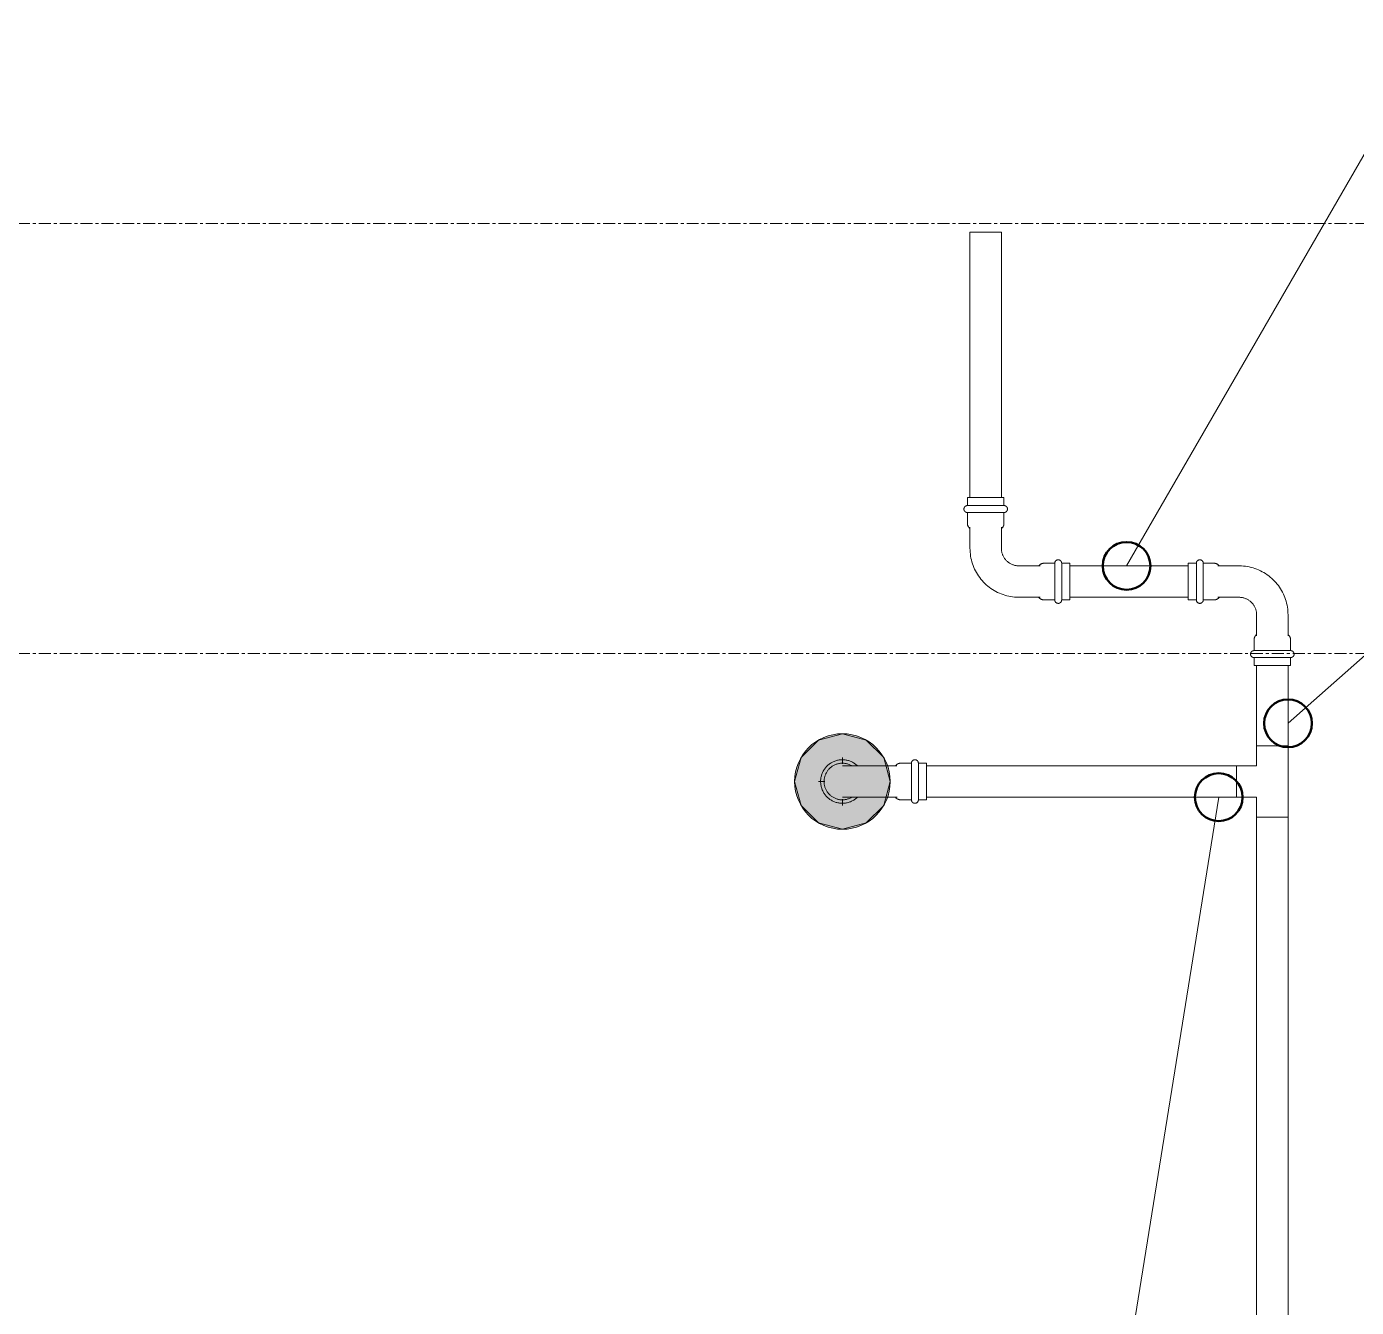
# Model space of a CAD drawing. Header units: inches. Extents: x -3679 to 241, y -496 to 1784.
# Drawn here: x -769.8 to -714.1, y 431.6 to 485.2 of the extents above; entities that cross this region are included whole.
import ezdxf

# ---------------------------------------------------------------- set-up
doc = ezdxf.new("R2010")
doc.units = ezdxf.units.IN
doc.header["$MEASUREMENT"] = 0
doc.linetypes.add('Grid Line', pattern=[0.875, 0.5, -0.125, 0.125, -0.125])
for name, color, linetype, lineweight in [('A-ANNO-NOTE', 250, 'Continuous', 9), ('G-ANNO-DIMS', 251, 'Continuous', 9), ('P-PIPE', 1, 'Continuous', 9), ('P-PIPE-CNTR', 1, 'Continuous', 9), ('S-GRID', 8, 'Continuous', 9)]:
    doc.layers.add(name, color=color, linetype=linetype, lineweight=lineweight)

# ---------------------------------------------------------------- blocks, each defined once
blk = doc.blocks.new('Victaulic-VicPress316-Elbow 90-45deg Style P568_P571 - Standard-V2-SECOND LEVEL')
at = {"layer": 'P-PIPE'}
for p, q in [((-3203.704, 731.097), (-3203.704, 730.203)), ((-3202.389, 730.206), (-3202.389, 731.097)), ((-3203.813, 730.051), (-3203.813, 729.6)), ((-3202.28, 729.6), (-3202.28, 730.051)), ((-3203.046, 729.6), (-3203.813, 729.6)), ((-3202.28, 729.6), (-3203.046, 729.6)), ((-3203.813, 729.309), (-3203.813, 728.97)), ((-3203.046, 729.309), (-3203.813, 729.309)), ((-3203.813, 728.97), (-3203.046, 728.97)), ((-3202.28, 729.309), (-3203.046, 729.309)), ((-3203.046, 728.97), (-3202.28, 728.97)), ((-3202.28, 728.97), (-3202.28, 729.309))]:
    blk.add_line(p, q, dxfattribs=at)
at = {"layer": 'P-PIPE', "flags": 128}
for points in [[(-3203.046, 733.402), (-3203.083, 733.401), (-3203.119, 733.399), (-3203.155, 733.395), (-3203.191, 733.39), (-3203.227, 733.384), (-3203.263, 733.376), (-3203.298, 733.366), (-3203.333, 733.356), (-3203.367, 733.344), (-3203.401, 733.33), (-3203.434, 733.315), (-3203.467, 733.299), (-3203.499, 733.281), (-3203.53, 733.263), (-3203.561, 733.243), (-3203.591, 733.222), (-3203.619, 733.199), (-3203.647, 733.176), (-3203.674, 733.151), (-3203.7, 733.125), (-3203.725, 733.099), (-3203.749, 733.071), (-3203.772, 733.043), (-3203.793, 733.013), (-3203.813, 732.983), (-3203.833, 732.952), (-3203.85, 732.92), (-3203.867, 732.887), (-3203.882, 732.854), (-3203.896, 732.82), (-3203.909, 732.786), (-3203.92, 732.751), (-3203.93, 732.716), (-3203.938, 732.681), (-3203.945, 732.645), (-3203.95, 732.609), (-3203.954, 732.573), (-3203.957, 732.536), (-3203.958, 732.5), (-3203.958, 732.463), (-3203.956, 732.427), (-3203.953, 732.391), (-3203.948, 732.354), (-3203.942, 732.318), (-3203.934, 732.283), (-3203.925, 732.247), (-3203.915, 732.212), (-3203.903, 732.178), (-3203.89, 732.144), (-3203.875, 732.11), (-3203.859, 732.078), (-3203.842, 732.045), (-3203.824, 732.014), (-3203.804, 731.983), (-3203.783, 731.953), (-3203.761, 731.924), (-3203.738, 731.896), (-3203.714, 731.869)], [(-3203.046, 733.257), (-3203.077, 733.256), (-3203.107, 733.254), (-3203.138, 733.251), (-3203.168, 733.247), (-3203.198, 733.241), (-3203.228, 733.235), (-3203.258, 733.227), (-3203.287, 733.218), (-3203.316, 733.207), (-3203.345, 733.196), (-3203.373, 733.183), (-3203.4, 733.17), (-3203.427, 733.155), (-3203.453, 733.139), (-3203.479, 733.123), (-3203.504, 733.105), (-3203.528, 733.086), (-3203.551, 733.066), (-3203.574, 733.046), (-3203.596, 733.024), (-3203.617, 733.002), (-3203.637, 732.978), (-3203.656, 732.954), (-3203.674, 732.93), (-3203.691, 732.904), (-3203.707, 732.878), (-3203.722, 732.851), (-3203.736, 732.824), (-3203.749, 732.796), (-3203.76, 732.768), (-3203.771, 732.739), (-3203.78, 732.71), (-3203.789, 732.68), (-3203.796, 732.65), (-3203.801, 732.62), (-3203.806, 732.59), (-3203.809, 732.559), (-3203.812, 732.529), (-3203.812, 732.498), (-3203.812, 732.468), (-3203.811, 732.437), (-3203.808, 732.406), (-3203.804, 732.376), (-3203.799, 732.346), (-3203.792, 732.316), (-3203.785, 732.286), (-3203.776, 732.257), (-3203.766, 732.228), (-3203.755, 732.199), (-3203.743, 732.171), (-3203.73, 732.143), (-3203.715, 732.116), (-3203.704, 732.096)], [(-3202.389, 731.858), (-3202.367, 731.881), (-3202.343, 731.909), (-3202.32, 731.937), (-3202.299, 731.967), (-3202.279, 731.997), (-3202.26, 732.028), (-3202.242, 732.06), (-3202.225, 732.093), (-3202.21, 732.126), (-3202.196, 732.16), (-3202.183, 732.194), (-3202.172, 732.229), (-3202.163, 732.264), (-3202.154, 732.299), (-3202.147, 732.335), (-3202.142, 732.371), (-3202.138, 732.407), (-3202.135, 732.444), (-3202.134, 732.48), (-3202.134, 732.517), (-3202.136, 732.553), (-3202.139, 732.589), (-3202.144, 732.626), (-3202.15, 732.662), (-3202.158, 732.697), (-3202.167, 732.733), (-3202.177, 732.768), (-3202.189, 732.802), (-3202.202, 732.836), (-3202.217, 732.87), (-3202.233, 732.902), (-3202.25, 732.935), (-3202.268, 732.966), (-3202.288, 732.997), (-3202.309, 733.027), (-3202.331, 733.056), (-3202.354, 733.084), (-3202.378, 733.111), (-3202.404, 733.137), (-3202.43, 733.163), (-3202.457, 733.187), (-3202.486, 733.21), (-3202.515, 733.231), (-3202.545, 733.252), (-3202.576, 733.271), (-3202.608, 733.29), (-3202.64, 733.307), (-3202.673, 733.322), (-3202.706, 733.336), (-3202.741, 733.349), (-3202.775, 733.361), (-3202.81, 733.371), (-3202.846, 733.38), (-3202.881, 733.387), (-3202.917, 733.393), (-3202.954, 733.397), (-3202.99, 733.4), (-3203.026, 733.402), (-3203.046, 733.402)], [(-3202.385, 732.102), (-3202.37, 732.129), (-3202.356, 732.156), (-3202.343, 732.184), (-3202.332, 732.212), (-3202.321, 732.241), (-3202.312, 732.27), (-3202.304, 732.3), (-3202.297, 732.33), (-3202.291, 732.36), (-3202.286, 732.39), (-3202.283, 732.421), (-3202.281, 732.451), (-3202.28, 732.482), (-3202.28, 732.512), (-3202.281, 732.543), (-3202.284, 732.574), (-3202.288, 732.604), (-3202.293, 732.634), (-3202.3, 732.664), (-3202.307, 732.694), (-3202.316, 732.723), (-3202.326, 732.752), (-3202.337, 732.781), (-3202.349, 732.809), (-3202.362, 732.837), (-3202.377, 732.864), (-3202.392, 732.89), (-3202.409, 732.916), (-3202.426, 732.941), (-3202.445, 732.966), (-3202.464, 732.989), (-3202.485, 733.012), (-3202.506, 733.034), (-3202.528, 733.055), (-3202.551, 733.075), (-3202.575, 733.095), (-3202.6, 733.113), (-3202.625, 733.13), (-3202.651, 733.147), (-3202.677, 733.162), (-3202.705, 733.176), (-3202.732, 733.189), (-3202.761, 733.201), (-3202.789, 733.212), (-3202.818, 733.222), (-3202.848, 733.23), (-3202.878, 733.238), (-3202.908, 733.244), (-3202.938, 733.249), (-3202.968, 733.253), (-3202.999, 733.255), (-3203.029, 733.256), (-3203.046, 733.257)], [(-3203.704, 732.49), (-3203.704, 732.489), (-3203.704, 732.486), (-3203.704, 732.48), (-3203.704, 732.472), (-3203.704, 732.462), (-3203.704, 732.45), (-3203.704, 732.436), (-3203.704, 732.419), (-3203.704, 732.401), (-3203.704, 732.38), (-3203.704, 732.357), (-3203.704, 732.333), (-3203.704, 732.306), (-3203.704, 732.277), (-3203.704, 732.247), (-3203.704, 732.214), (-3203.704, 732.18), (-3203.704, 732.144), (-3203.704, 732.107), (-3203.704, 732.068), (-3203.704, 732.027), (-3203.704, 731.985), (-3203.704, 731.941), (-3203.704, 731.896), (-3203.704, 731.85), (-3203.704, 731.802), (-3203.704, 731.754), (-3203.704, 731.704), (-3203.704, 731.653), (-3203.704, 731.602), (-3203.704, 731.549), (-3203.704, 731.496), (-3203.704, 731.443), (-3203.704, 731.388), (-3203.704, 731.334), (-3203.704, 731.279), (-3203.704, 731.223), (-3203.704, 731.168), (-3203.704, 731.112), (-3203.704, 731.097)], [(-3202.389, 731.097), (-3202.389, 731.153), (-3202.389, 731.208), (-3202.389, 731.264), (-3202.389, 731.319), (-3202.389, 731.374), (-3202.389, 731.428), (-3202.389, 731.482), (-3202.389, 731.535), (-3202.389, 731.588), (-3202.389, 731.639), (-3202.389, 731.69), (-3202.389, 731.74), (-3202.389, 731.789), (-3202.389, 731.837), (-3202.389, 731.884), (-3202.389, 731.929), (-3202.389, 731.973), (-3202.389, 732.016), (-3202.389, 732.057), (-3202.389, 732.096), (-3202.389, 732.134), (-3202.389, 732.171), (-3202.389, 732.205), (-3202.389, 732.238), (-3202.389, 732.269), (-3202.389, 732.298), (-3202.389, 732.326), (-3202.389, 732.351), (-3202.389, 732.374), (-3202.389, 732.395), (-3202.389, 732.414), (-3202.389, 732.432), (-3202.389, 732.446), (-3202.389, 732.459), (-3202.389, 732.47), (-3202.389, 732.478), (-3202.389, 732.484), (-3202.389, 732.488), (-3202.389, 732.49), (-3202.389, 732.49)], [(-3203.813, 730.051), (-3203.812, 730.062), (-3203.812, 730.073), (-3203.811, 730.084), (-3203.809, 730.094), (-3203.807, 730.105), (-3203.805, 730.116), (-3203.802, 730.126), (-3203.799, 730.137), (-3203.795, 730.147), (-3203.791, 730.157), (-3203.787, 730.167), (-3203.782, 730.177), (-3203.777, 730.186), (-3203.771, 730.196), (-3203.765, 730.205), (-3203.759, 730.214), (-3203.752, 730.222), (-3203.745, 730.231), (-3203.738, 730.239), (-3203.73, 730.246), (-3203.722, 730.254), (-3203.714, 730.261), (-3203.705, 730.268), (-3203.704, 730.269)], [(-3202.389, 730.269), (-3202.38, 730.262), (-3202.372, 730.255), (-3202.364, 730.248), (-3202.356, 730.24), (-3202.348, 730.232), (-3202.341, 730.224), (-3202.335, 730.215), (-3202.328, 730.207), (-3202.322, 730.197), (-3202.317, 730.188), (-3202.311, 730.179), (-3202.306, 730.169), (-3202.302, 730.159), (-3202.298, 730.149), (-3202.294, 730.139), (-3202.291, 730.128), (-3202.288, 730.118), (-3202.285, 730.107), (-3202.283, 730.096), (-3202.282, 730.086), (-3202.281, 730.075), (-3202.28, 730.064), (-3202.28, 730.053), (-3202.28, 730.051)], [(-3203.813, 729.309), (-3203.818, 729.309), (-3203.824, 729.309), (-3203.83, 729.31), (-3203.836, 729.31), (-3203.841, 729.311), (-3203.847, 729.313), (-3203.853, 729.314), (-3203.858, 729.316), (-3203.864, 729.318), (-3203.869, 729.32), (-3203.875, 729.322), (-3203.88, 729.325), (-3203.885, 729.328), (-3203.89, 729.331), (-3203.895, 729.334), (-3203.899, 729.337), (-3203.904, 729.341), (-3203.908, 729.345), (-3203.913, 729.349), (-3203.917, 729.353), (-3203.921, 729.357), (-3203.925, 729.361), (-3203.928, 729.366), (-3203.932, 729.371), (-3203.935, 729.375), (-3203.938, 729.38), (-3203.941, 729.385), (-3203.944, 729.391), (-3203.946, 729.396), (-3203.948, 729.401), (-3203.95, 729.407), (-3203.952, 729.412), (-3203.953, 729.418), (-3203.955, 729.424), (-3203.956, 729.429), (-3203.957, 729.435), (-3203.957, 729.441), (-3203.958, 729.447), (-3203.958, 729.452), (-3203.958, 729.458), (-3203.958, 729.464), (-3203.957, 729.47), (-3203.956, 729.476), (-3203.955, 729.481), (-3203.954, 729.487), (-3203.953, 729.493), (-3203.951, 729.498), (-3203.949, 729.504), (-3203.947, 729.509), (-3203.945, 729.515), (-3203.942, 729.52), (-3203.94, 729.525), (-3203.937, 729.53), (-3203.934, 729.535), (-3203.93, 729.54), (-3203.927, 729.544), (-3203.923, 729.549), (-3203.919, 729.553), (-3203.915, 729.557), (-3203.911, 729.561), (-3203.906, 729.565), (-3203.902, 729.569), (-3203.897, 729.572), (-3203.892, 729.576), (-3203.888, 729.579), (-3203.882, 729.582), (-3203.877, 729.584), (-3203.872, 729.587), (-3203.867, 729.589), (-3203.861, 729.591), (-3203.856, 729.593), (-3203.85, 729.595), (-3203.845, 729.596), (-3203.839, 729.597), (-3203.833, 729.598), (-3203.827, 729.599), (-3203.821, 729.599), (-3203.816, 729.599), (-3203.813, 729.6)], [(-3203.046, 729.6), (-3203.077, 729.6), (-3203.107, 729.6), (-3203.138, 729.6), (-3203.168, 729.6), (-3203.198, 729.6), (-3203.228, 729.6), (-3203.258, 729.6), (-3203.287, 729.6), (-3203.316, 729.6), (-3203.345, 729.6), (-3203.373, 729.6), (-3203.4, 729.6), (-3203.427, 729.6), (-3203.453, 729.6), (-3203.479, 729.6), (-3203.504, 729.6), (-3203.528, 729.6), (-3203.551, 729.6), (-3203.574, 729.6), (-3203.596, 729.6), (-3203.617, 729.6), (-3203.637, 729.6), (-3203.656, 729.6), (-3203.674, 729.6), (-3203.691, 729.6), (-3203.707, 729.6), (-3203.722, 729.6), (-3203.736, 729.6), (-3203.749, 729.6), (-3203.76, 729.6), (-3203.771, 729.6), (-3203.78, 729.6), (-3203.789, 729.6), (-3203.796, 729.6), (-3203.801, 729.6), (-3203.806, 729.6), (-3203.809, 729.6), (-3203.812, 729.6), (-3203.812, 729.6), (-3203.813, 729.6)], [(-3203.813, 729.6), (-3203.812, 729.6), (-3203.81, 729.6), (-3203.807, 729.6), (-3203.803, 729.6), (-3203.797, 729.6), (-3203.791, 729.6), (-3203.783, 729.6), (-3203.774, 729.6)], [(-3202.28, 729.6), (-3202.28, 729.6), (-3202.282, 729.6), (-3202.285, 729.6), (-3202.289, 729.6), (-3202.295, 729.6), (-3202.302, 729.6), (-3202.309, 729.6), (-3202.318, 729.6), (-3202.329, 729.6), (-3202.34, 729.6), (-3202.353, 729.6), (-3202.366, 729.6), (-3202.381, 729.6), (-3202.397, 729.6), (-3202.413, 729.6), (-3202.431, 729.6), (-3202.45, 729.6), (-3202.47, 729.6), (-3202.49, 729.6), (-3202.512, 729.6), (-3202.534, 729.6), (-3202.558, 729.6), (-3202.582, 729.6), (-3202.606, 729.6), (-3202.632, 729.6), (-3202.658, 729.6), (-3202.685, 729.6), (-3202.712, 729.6), (-3202.74, 729.6), (-3202.768, 729.6), (-3202.797, 729.6), (-3202.826, 729.6), (-3202.856, 729.6), (-3202.886, 729.6), (-3202.916, 729.6), (-3202.946, 729.6), (-3202.977, 729.6), (-3203.007, 729.6), (-3203.038, 729.6), (-3203.046, 729.6)], [(-3202.321, 729.6), (-3202.312, 729.6), (-3202.304, 729.6), (-3202.297, 729.6), (-3202.291, 729.6), (-3202.286, 729.6), (-3202.283, 729.6), (-3202.281, 729.6), (-3202.28, 729.6), (-3202.28, 729.6)], [(-3202.28, 729.6), (-3202.274, 729.599), (-3202.268, 729.599), (-3202.262, 729.598), (-3202.256, 729.598), (-3202.251, 729.597), (-3202.245, 729.595), (-3202.239, 729.594), (-3202.234, 729.592), (-3202.228, 729.59), (-3202.223, 729.588), (-3202.218, 729.586), (-3202.212, 729.583), (-3202.207, 729.58), (-3202.202, 729.577), (-3202.197, 729.574), (-3202.193, 729.571), (-3202.188, 729.567), (-3202.184, 729.563), (-3202.179, 729.559), (-3202.175, 729.555), (-3202.171, 729.551), (-3202.167, 729.547), (-3202.164, 729.542), (-3202.16, 729.537), (-3202.157, 729.533), (-3202.154, 729.528), (-3202.151, 729.523), (-3202.149, 729.517), (-3202.146, 729.512), (-3202.144, 729.507), (-3202.142, 729.501), (-3202.14, 729.496), (-3202.139, 729.49), (-3202.137, 729.484), (-3202.136, 729.479), (-3202.135, 729.473), (-3202.135, 729.467), (-3202.134, 729.461), (-3202.134, 729.456), (-3202.134, 729.45), (-3202.134, 729.444), (-3202.135, 729.438), (-3202.136, 729.432), (-3202.137, 729.427), (-3202.138, 729.421), (-3202.139, 729.415), (-3202.141, 729.41), (-3202.143, 729.404), (-3202.145, 729.399), (-3202.147, 729.393), (-3202.15, 729.388), (-3202.152, 729.383), (-3202.155, 729.378), (-3202.159, 729.373), (-3202.162, 729.368), (-3202.165, 729.364), (-3202.169, 729.359), (-3202.173, 729.355), (-3202.177, 729.351), (-3202.181, 729.347), (-3202.186, 729.343), (-3202.19, 729.339), (-3202.195, 729.336), (-3202.2, 729.332), (-3202.205, 729.329), (-3202.21, 729.326), (-3202.215, 729.324), (-3202.22, 729.321), (-3202.225, 729.319), (-3202.231, 729.317), (-3202.236, 729.315), (-3202.242, 729.313), (-3202.248, 729.312), (-3202.253, 729.311), (-3202.259, 729.31), (-3202.265, 729.309), (-3202.271, 729.309), (-3202.276, 729.309), (-3202.28, 729.309)], [(-3203.771, 729.309), (-3203.78, 729.309), (-3203.789, 729.309), (-3203.796, 729.309), (-3203.801, 729.309), (-3203.806, 729.309), (-3203.809, 729.309), (-3203.812, 729.309), (-3203.812, 729.309), (-3203.813, 729.309)], [(-3203.813, 729.309), (-3203.812, 729.309), (-3203.81, 729.309), (-3203.807, 729.309), (-3203.803, 729.309), (-3203.797, 729.309), (-3203.791, 729.309), (-3203.783, 729.309), (-3203.774, 729.309), (-3203.763, 729.309), (-3203.752, 729.309), (-3203.74, 729.309), (-3203.726, 729.309), (-3203.711, 729.309), (-3203.695, 729.309), (-3203.679, 729.309), (-3203.661, 729.309), (-3203.642, 729.309), (-3203.622, 729.309), (-3203.602, 729.309), (-3203.58, 729.309), (-3203.558, 729.309), (-3203.534, 729.309), (-3203.51, 729.309), (-3203.486, 729.309), (-3203.46, 729.309), (-3203.434, 729.309), (-3203.407, 729.309), (-3203.38, 729.309), (-3203.352, 729.309), (-3203.324, 729.309), (-3203.295, 729.309), (-3203.266, 729.309), (-3203.236, 729.309), (-3203.206, 729.309), (-3203.176, 729.309), (-3203.146, 729.309), (-3203.116, 729.309), (-3203.085, 729.309), (-3203.054, 729.309), (-3203.046, 729.309)], [(-3203.046, 729.309), (-3203.015, 729.309), (-3202.985, 729.309), (-3202.954, 729.309), (-3202.924, 729.309), (-3202.894, 729.309), (-3202.864, 729.309), (-3202.834, 729.309), (-3202.805, 729.309), (-3202.776, 729.309), (-3202.748, 729.309), (-3202.72, 729.309), (-3202.692, 729.309), (-3202.665, 729.309), (-3202.639, 729.309), (-3202.613, 729.309), (-3202.588, 729.309), (-3202.564, 729.309), (-3202.541, 729.309), (-3202.518, 729.309), (-3202.496, 729.309), (-3202.475, 729.309), (-3202.455, 729.309), (-3202.436, 729.309), (-3202.418, 729.309), (-3202.401, 729.309), (-3202.385, 729.309), (-3202.37, 729.309), (-3202.356, 729.309), (-3202.343, 729.309), (-3202.332, 729.309), (-3202.321, 729.309), (-3202.312, 729.309), (-3202.304, 729.309), (-3202.297, 729.309), (-3202.291, 729.309), (-3202.286, 729.309), (-3202.283, 729.309), (-3202.281, 729.309), (-3202.28, 729.309), (-3202.28, 729.309)], [(-3202.28, 729.309), (-3202.28, 729.309), (-3202.282, 729.309), (-3202.285, 729.309), (-3202.289, 729.309), (-3202.295, 729.309), (-3202.302, 729.309), (-3202.309, 729.309), (-3202.318, 729.309)]]:
    blk.add_lwpolyline(points, dxfattribs=at)
blk = doc.blocks.new('Victaulic-VicPress316-Elbow 90-45deg Style P568_P571 - Standard-V1-SECOND LEVEL')
at = {"layer": 'P-PIPE'}
for p, q in [((-0.767, 3.52), (-0.767, 3.181)), ((0.766, 3.52), (-0.767, 3.52)), ((0.766, 3.181), (0.766, 3.52)), ((-0.767, 3.181), (0.766, 3.181)), ((-0.767, 2.89), (-0.767, 2.439)), ((-0.767, 2.89), (0.766, 2.89)), ((0.766, 2.439), (0.766, 2.89)), ((-0.658, 2.278), (-0.658, 1.393)), ((0.657, 1.393), (0.657, 2.278)), ((-3.181, 0.766), (-3.52, 0.766)), ((-3.52, 0.766), (-3.52, -0.767)), ((-3.181, -0.767), (-3.181, 0.766)), ((-2.439, 0.766), (-2.89, 0.766)), ((-2.89, -0.767), (-2.89, 0.766)), ((-1.393, 0.657), (-2.278, 0.657)), ((-3.52, -0.767), (-3.181, -0.767)), ((-2.89, -0.767), (-2.439, -0.767)), ((-2.278, -0.658), (-1.393, -0.658))]:
    blk.add_line(p, q, dxfattribs=at)
at = {"layer": 'P-PIPE', "flags": 128}
for points in [[(-0.767, 2.89), (-0.772, 2.891), (-0.778, 2.891), (-0.784, 2.892), (-0.79, 2.892), (-0.795, 2.893), (-0.801, 2.895), (-0.807, 2.896), (-0.812, 2.898), (-0.818, 2.9), (-0.823, 2.902), (-0.828, 2.904), (-0.834, 2.907), (-0.839, 2.91), (-0.844, 2.913), (-0.849, 2.916), (-0.853, 2.919), (-0.858, 2.923), (-0.862, 2.927), (-0.867, 2.931), (-0.871, 2.935), (-0.875, 2.939), (-0.879, 2.943), (-0.882, 2.948), (-0.886, 2.953), (-0.889, 2.957), (-0.892, 2.962), (-0.895, 2.967), (-0.897, 2.973), (-0.9, 2.978), (-0.902, 2.983), (-0.904, 2.989), (-0.906, 2.994), (-0.907, 3), (-0.909, 3.006), (-0.91, 3.011), (-0.911, 3.017), (-0.911, 3.023), (-0.912, 3.029), (-0.912, 3.034), (-0.912, 3.04), (-0.912, 3.046), (-0.911, 3.052), (-0.91, 3.058), (-0.909, 3.063), (-0.908, 3.069), (-0.907, 3.075), (-0.905, 3.08), (-0.903, 3.086), (-0.901, 3.091), (-0.899, 3.097), (-0.896, 3.102), (-0.894, 3.107), (-0.891, 3.112), (-0.887, 3.117), (-0.884, 3.122), (-0.881, 3.126), (-0.877, 3.131), (-0.873, 3.135), (-0.869, 3.139), (-0.865, 3.143), (-0.86, 3.147), (-0.856, 3.151), (-0.851, 3.154), (-0.846, 3.158), (-0.842, 3.161), (-0.836, 3.164), (-0.831, 3.166), (-0.826, 3.169), (-0.821, 3.171), (-0.815, 3.173), (-0.81, 3.175), (-0.804, 3.177), (-0.798, 3.178), (-0.793, 3.179), (-0.787, 3.18), (-0.781, 3.181), (-0.775, 3.181), (-0.77, 3.181), (-0.767, 3.181)], [(0.766, 3.181), (0.766, 3.181), (0.764, 3.181), (0.761, 3.181), (0.757, 3.181), (0.751, 3.181), (0.745, 3.181), (0.737, 3.181), (0.728, 3.181), (0.717, 3.181), (0.706, 3.181), (0.693, 3.181), (0.68, 3.181), (0.665, 3.181), (0.649, 3.181), (0.633, 3.181), (0.615, 3.181), (0.596, 3.181), (0.576, 3.181), (0.556, 3.181), (0.534, 3.181), (0.512, 3.181), (0.488, 3.181), (0.464, 3.181), (0.44, 3.181), (0.414, 3.181), (0.388, 3.181), (0.361, 3.181), (0.334, 3.181), (0.306, 3.181), (0.278, 3.181), (0.249, 3.181), (0.22, 3.181), (0.19, 3.181), (0.16, 3.181), (0.13, 3.181), (0.1, 3.181), (0.069, 3.181), (0.039, 3.181), (0.008, 3.181), (-0.022, 3.181), (-0.053, 3.181), (-0.084, 3.181), (-0.114, 3.181), (-0.144, 3.181), (-0.174, 3.181), (-0.204, 3.181), (-0.233, 3.181), (-0.262, 3.181), (-0.291, 3.181), (-0.319, 3.181), (-0.347, 3.181), (-0.374, 3.181), (-0.4, 3.181), (-0.426, 3.181), (-0.451, 3.181), (-0.476, 3.181), (-0.499, 3.181), (-0.522, 3.181), (-0.544, 3.181), (-0.565, 3.181), (-0.585, 3.181), (-0.605, 3.181), (-0.623, 3.181), (-0.64, 3.181), (-0.657, 3.181), (-0.672, 3.181), (-0.686, 3.181), (-0.699, 3.181), (-0.711, 3.181), (-0.722, 3.181), (-0.732, 3.181), (-0.74, 3.181), (-0.748, 3.181), (-0.754, 3.181), (-0.759, 3.181), (-0.763, 3.181), (-0.765, 3.181), (-0.766, 3.181), (-0.767, 3.181)], [(-0.767, 3.181), (-0.766, 3.181), (-0.764, 3.181), (-0.761, 3.181), (-0.757, 3.181), (-0.751, 3.181), (-0.745, 3.181), (-0.737, 3.181), (-0.728, 3.181)], [(-0.767, 2.89), (-0.766, 2.89), (-0.764, 2.89), (-0.761, 2.89), (-0.757, 2.89), (-0.751, 2.89), (-0.745, 2.89), (-0.737, 2.89), (-0.728, 2.89), (-0.717, 2.89), (-0.706, 2.89), (-0.693, 2.89), (-0.68, 2.89), (-0.665, 2.89), (-0.649, 2.89), (-0.633, 2.89), (-0.615, 2.89), (-0.596, 2.89), (-0.576, 2.89), (-0.556, 2.89), (-0.534, 2.89), (-0.512, 2.89), (-0.488, 2.89), (-0.464, 2.89), (-0.44, 2.89), (-0.414, 2.89), (-0.388, 2.89), (-0.361, 2.89), (-0.334, 2.89), (-0.306, 2.89), (-0.278, 2.89), (-0.249, 2.89), (-0.22, 2.89), (-0.19, 2.89), (-0.16, 2.89), (-0.13, 2.89), (-0.1, 2.89), (-0.069, 2.89), (-0.039, 2.89), (-0.008, 2.89), (0.022, 2.89), (0.053, 2.89), (0.084, 2.89), (0.114, 2.89), (0.144, 2.89), (0.174, 2.89), (0.204, 2.89), (0.233, 2.89), (0.262, 2.89), (0.291, 2.89), (0.319, 2.89), (0.347, 2.89), (0.374, 2.89), (0.4, 2.89), (0.426, 2.89), (0.451, 2.89), (0.476, 2.89), (0.499, 2.89), (0.522, 2.89), (0.544, 2.89), (0.565, 2.89), (0.585, 2.89), (0.605, 2.89), (0.623, 2.89), (0.64, 2.89), (0.657, 2.89), (0.672, 2.89), (0.686, 2.89), (0.699, 2.89), (0.711, 2.89), (0.722, 2.89), (0.732, 2.89), (0.74, 2.89), (0.748, 2.89), (0.754, 2.89), (0.759, 2.89), (0.763, 2.89), (0.765, 2.89), (0.766, 2.89), (0.766, 2.89)], [(-0.722, 2.89), (-0.732, 2.89), (-0.74, 2.89), (-0.748, 2.89), (-0.754, 2.89), (-0.759, 2.89), (-0.763, 2.89), (-0.765, 2.89), (-0.766, 2.89), (-0.767, 2.89)], [(0.722, 3.181), (0.732, 3.181), (0.74, 3.181), (0.748, 3.181), (0.754, 3.181), (0.759, 3.181), (0.763, 3.181), (0.765, 3.181), (0.766, 3.181), (0.766, 3.181)], [(0.766, 2.89), (0.766, 2.89), (0.764, 2.89), (0.761, 2.89), (0.757, 2.89), (0.751, 2.89), (0.745, 2.89), (0.737, 2.89), (0.728, 2.89)], [(0.766, 3.181), (0.772, 3.181), (0.778, 3.181), (0.784, 3.18), (0.79, 3.18), (0.795, 3.179), (0.801, 3.177), (0.807, 3.176), (0.812, 3.174), (0.818, 3.172), (0.823, 3.17), (0.828, 3.168), (0.834, 3.165), (0.839, 3.162), (0.844, 3.159), (0.849, 3.156), (0.853, 3.153), (0.858, 3.149), (0.862, 3.145), (0.867, 3.141), (0.871, 3.137), (0.875, 3.133), (0.879, 3.129), (0.882, 3.124), (0.886, 3.119), (0.889, 3.115), (0.892, 3.11), (0.895, 3.105), (0.897, 3.099), (0.9, 3.094), (0.902, 3.089), (0.904, 3.083), (0.906, 3.078), (0.907, 3.072), (0.909, 3.066), (0.91, 3.061), (0.911, 3.055), (0.911, 3.049), (0.912, 3.043), (0.912, 3.038), (0.912, 3.032), (0.912, 3.026), (0.911, 3.02), (0.91, 3.014), (0.909, 3.009), (0.908, 3.003), (0.907, 2.997), (0.905, 2.992), (0.903, 2.986), (0.901, 2.981), (0.899, 2.975), (0.896, 2.97), (0.894, 2.965), (0.891, 2.96), (0.887, 2.955), (0.884, 2.95), (0.881, 2.946), (0.877, 2.941), (0.873, 2.937), (0.869, 2.933), (0.865, 2.929), (0.86, 2.925), (0.856, 2.921), (0.851, 2.918), (0.846, 2.914), (0.842, 2.911), (0.836, 2.908), (0.831, 2.906), (0.826, 2.903), (0.821, 2.901), (0.815, 2.899), (0.81, 2.897), (0.804, 2.895), (0.798, 2.894), (0.793, 2.893), (0.787, 2.892), (0.781, 2.891), (0.775, 2.891), (0.77, 2.891), (0.766, 2.89)], [(-0.658, 2.221), (-0.666, 2.228), (-0.674, 2.235), (-0.682, 2.242), (-0.69, 2.25), (-0.698, 2.258), (-0.705, 2.266), (-0.711, 2.275), (-0.718, 2.283), (-0.724, 2.293), (-0.729, 2.302), (-0.735, 2.311), (-0.74, 2.321), (-0.744, 2.331), (-0.748, 2.341), (-0.752, 2.351), (-0.755, 2.362), (-0.758, 2.372), (-0.761, 2.383), (-0.763, 2.394), (-0.764, 2.404), (-0.765, 2.415), (-0.766, 2.426), (-0.767, 2.437), (-0.767, 2.439)], [(0.766, 2.439), (0.766, 2.428), (0.766, 2.417), (0.765, 2.406), (0.763, 2.396), (0.761, 2.385), (0.759, 2.374), (0.756, 2.364), (0.753, 2.353), (0.749, 2.343), (0.745, 2.333), (0.741, 2.323), (0.736, 2.313), (0.73, 2.304), (0.725, 2.294), (0.719, 2.285), (0.713, 2.276), (0.706, 2.268), (0.699, 2.259), (0.692, 2.251), (0.684, 2.244), (0.676, 2.236), (0.668, 2.229), (0.659, 2.222), (0.657, 2.221)], [(-0.658, 1.393), (-0.658, 1.364), (-0.66, 1.334), (-0.663, 1.305), (-0.667, 1.276), (-0.672, 1.247), (-0.679, 1.218), (-0.686, 1.19), (-0.695, 1.162), (-0.705, 1.134), (-0.716, 1.107), (-0.728, 1.08), (-0.741, 1.053), (-0.755, 1.028), (-0.77, 1.002), (-0.786, 0.978), (-0.803, 0.954), (-0.821, 0.931), (-0.84, 0.908), (-0.86, 0.886), (-0.881, 0.865), (-0.902, 0.845), (-0.924, 0.826), (-0.947, 0.808), (-0.971, 0.79), (-0.996, 0.774), (-1.021, 0.759), (-1.046, 0.744), (-1.073, 0.731), (-1.099, 0.719), (-1.126, 0.707), (-1.154, 0.697), (-1.182, 0.688), (-1.21, 0.681), (-1.239, 0.674), (-1.268, 0.668), (-1.297, 0.664), (-1.326, 0.661), (-1.356, 0.658), (-1.385, 0.658), (-1.393, 0.657)], [(-1.393, -0.658), (-1.311, -0.656), (-1.229, -0.651), (-1.148, -0.643), (-1.066, -0.631), (-0.986, -0.617), (-0.906, -0.599), (-0.826, -0.578), (-0.748, -0.553), (-0.671, -0.526), (-0.594, -0.496), (-0.52, -0.462), (-0.446, -0.426), (-0.374, -0.386), (-0.304, -0.344), (-0.235, -0.299), (-0.168, -0.252), (-0.104, -0.201), (-0.041, -0.149), (0.02, -0.093), (0.078, -0.036), (0.134, 0.024), (0.187, 0.087), (0.238, 0.151), (0.287, 0.217), (0.332, 0.285), (0.375, 0.355), (0.415, 0.427), (0.453, 0.5), (0.487, 0.574), (0.518, 0.65), (0.546, 0.727), (0.571, 0.805), (0.593, 0.884), (0.612, 0.964), (0.628, 1.044), (0.64, 1.126), (0.649, 1.207), (0.655, 1.289), (0.657, 1.371), (0.657, 1.393)], [(-3.181, 0.766), (-3.181, 0.772), (-3.181, 0.778), (-3.18, 0.784), (-3.18, 0.79), (-3.179, 0.795), (-3.177, 0.801), (-3.176, 0.807), (-3.174, 0.812), (-3.172, 0.818), (-3.17, 0.823), (-3.168, 0.828), (-3.165, 0.834), (-3.162, 0.839), (-3.159, 0.844), (-3.156, 0.849), (-3.153, 0.853), (-3.149, 0.858), (-3.145, 0.862), (-3.141, 0.867), (-3.137, 0.871), (-3.133, 0.875), (-3.129, 0.879), (-3.124, 0.882), (-3.119, 0.886), (-3.115, 0.889), (-3.11, 0.892), (-3.105, 0.895), (-3.099, 0.897), (-3.094, 0.9), (-3.089, 0.902), (-3.083, 0.904), (-3.078, 0.906), (-3.072, 0.907), (-3.066, 0.909), (-3.061, 0.91), (-3.055, 0.911), (-3.049, 0.911), (-3.043, 0.912), (-3.038, 0.912), (-3.032, 0.912), (-3.026, 0.912), (-3.02, 0.911), (-3.014, 0.91), (-3.009, 0.909), (-3.003, 0.908), (-2.997, 0.907), (-2.992, 0.905), (-2.986, 0.903), (-2.981, 0.901), (-2.975, 0.899), (-2.97, 0.896), (-2.965, 0.894), (-2.96, 0.891), (-2.955, 0.887), (-2.95, 0.884), (-2.946, 0.881), (-2.941, 0.877), (-2.937, 0.873), (-2.933, 0.869), (-2.929, 0.865), (-2.925, 0.86), (-2.921, 0.856), (-2.918, 0.851), (-2.914, 0.846), (-2.911, 0.842), (-2.908, 0.836), (-2.906, 0.831), (-2.903, 0.826), (-2.901, 0.821), (-2.899, 0.815), (-2.897, 0.81), (-2.895, 0.804), (-2.894, 0.798), (-2.893, 0.793), (-2.892, 0.787), (-2.891, 0.781), (-2.891, 0.775), (-2.891, 0.77), (-2.89, 0.766)], [(-3.181, 0.766), (-3.181, 0.766), (-3.181, 0.764), (-3.181, 0.761), (-3.181, 0.757), (-3.181, 0.751), (-3.181, 0.745), (-3.181, 0.737), (-3.181, 0.728), (-3.181, 0.717), (-3.181, 0.706), (-3.181, 0.693), (-3.181, 0.68), (-3.181, 0.665), (-3.181, 0.649), (-3.181, 0.633), (-3.181, 0.615), (-3.181, 0.596), (-3.181, 0.576), (-3.181, 0.556), (-3.181, 0.534), (-3.181, 0.512), (-3.181, 0.488), (-3.181, 0.464), (-3.181, 0.44), (-3.181, 0.414), (-3.181, 0.388), (-3.181, 0.361), (-3.181, 0.334), (-3.181, 0.306), (-3.181, 0.278), (-3.181, 0.249), (-3.181, 0.22), (-3.181, 0.19), (-3.181, 0.16), (-3.181, 0.13), (-3.181, 0.1), (-3.181, 0.069), (-3.181, 0.039), (-3.181, 0.008), (-3.181, -0.022), (-3.181, -0.053), (-3.181, -0.084), (-3.181, -0.114), (-3.181, -0.144), (-3.181, -0.174), (-3.181, -0.204), (-3.181, -0.233), (-3.181, -0.262), (-3.181, -0.291), (-3.181, -0.319), (-3.181, -0.347), (-3.181, -0.374), (-3.181, -0.4), (-3.181, -0.426), (-3.181, -0.451), (-3.181, -0.476), (-3.181, -0.499), (-3.181, -0.522), (-3.181, -0.544), (-3.181, -0.565), (-3.181, -0.585), (-3.181, -0.605), (-3.181, -0.623), (-3.181, -0.64), (-3.181, -0.657), (-3.181, -0.672), (-3.181, -0.686), (-3.181, -0.699), (-3.181, -0.711), (-3.181, -0.722), (-3.181, -0.732), (-3.181, -0.74), (-3.181, -0.748), (-3.181, -0.754), (-3.181, -0.759), (-3.181, -0.763), (-3.181, -0.765), (-3.181, -0.766), (-3.181, -0.767)], [(-3.181, 0.722), (-3.181, 0.732), (-3.181, 0.74), (-3.181, 0.748), (-3.181, 0.754), (-3.181, 0.759), (-3.181, 0.763), (-3.181, 0.765), (-3.181, 0.766), (-3.181, 0.766)], [(-2.89, -0.767), (-2.89, -0.766), (-2.89, -0.764), (-2.89, -0.761), (-2.89, -0.757), (-2.89, -0.751), (-2.89, -0.745), (-2.89, -0.737), (-2.89, -0.728), (-2.89, -0.717), (-2.89, -0.706), (-2.89, -0.693), (-2.89, -0.68), (-2.89, -0.665), (-2.89, -0.649), (-2.89, -0.633), (-2.89, -0.615), (-2.89, -0.596), (-2.89, -0.576), (-2.89, -0.556), (-2.89, -0.534), (-2.89, -0.512), (-2.89, -0.488), (-2.89, -0.464), (-2.89, -0.44), (-2.89, -0.414), (-2.89, -0.388), (-2.89, -0.361), (-2.89, -0.334), (-2.89, -0.306), (-2.89, -0.278), (-2.89, -0.249), (-2.89, -0.22), (-2.89, -0.19), (-2.89, -0.16), (-2.89, -0.13), (-2.89, -0.1), (-2.89, -0.069), (-2.89, -0.039), (-2.89, -0.008), (-2.89, 0.022), (-2.89, 0.053), (-2.89, 0.084), (-2.89, 0.114), (-2.89, 0.144), (-2.89, 0.174), (-2.89, 0.204), (-2.89, 0.233), (-2.89, 0.262), (-2.89, 0.291), (-2.89, 0.319), (-2.89, 0.347), (-2.89, 0.374), (-2.89, 0.4), (-2.89, 0.426), (-2.89, 0.451), (-2.89, 0.476), (-2.89, 0.499), (-2.89, 0.522), (-2.89, 0.544), (-2.89, 0.565), (-2.89, 0.585), (-2.89, 0.605), (-2.89, 0.623), (-2.89, 0.64), (-2.89, 0.657), (-2.89, 0.672), (-2.89, 0.686), (-2.89, 0.699), (-2.89, 0.711), (-2.89, 0.722), (-2.89, 0.732), (-2.89, 0.74), (-2.89, 0.748), (-2.89, 0.754), (-2.89, 0.759), (-2.89, 0.763), (-2.89, 0.765), (-2.89, 0.766), (-2.89, 0.766)], [(-2.89, 0.766), (-2.89, 0.766), (-2.89, 0.764), (-2.89, 0.761), (-2.89, 0.757), (-2.89, 0.751), (-2.89, 0.745), (-2.89, 0.737), (-2.89, 0.728)], [(-2.439, 0.766), (-2.428, 0.766), (-2.417, 0.766), (-2.406, 0.765), (-2.396, 0.763), (-2.385, 0.761), (-2.374, 0.759), (-2.364, 0.756), (-2.353, 0.753), (-2.343, 0.749), (-2.333, 0.745), (-2.323, 0.741), (-2.313, 0.736), (-2.304, 0.73), (-2.294, 0.725), (-2.285, 0.719), (-2.276, 0.713), (-2.268, 0.706), (-2.259, 0.699), (-2.251, 0.692), (-2.244, 0.684), (-2.236, 0.676), (-2.229, 0.668), (-2.222, 0.659), (-2.221, 0.657)], [(-3.181, -0.767), (-3.181, -0.766), (-3.181, -0.764), (-3.181, -0.761), (-3.181, -0.757), (-3.181, -0.751), (-3.181, -0.745), (-3.181, -0.737), (-3.181, -0.728)], [(-2.89, -0.767), (-2.891, -0.772), (-2.891, -0.778), (-2.892, -0.784), (-2.892, -0.79), (-2.893, -0.795), (-2.895, -0.801), (-2.896, -0.807), (-2.898, -0.812), (-2.9, -0.818), (-2.902, -0.823), (-2.904, -0.828), (-2.907, -0.834), (-2.91, -0.839), (-2.913, -0.844), (-2.916, -0.849), (-2.919, -0.853), (-2.923, -0.858), (-2.927, -0.862), (-2.931, -0.867), (-2.935, -0.871), (-2.939, -0.875), (-2.943, -0.879), (-2.948, -0.882), (-2.953, -0.886), (-2.957, -0.889), (-2.962, -0.892), (-2.967, -0.895), (-2.973, -0.897), (-2.978, -0.9), (-2.983, -0.902), (-2.989, -0.904), (-2.994, -0.906), (-3, -0.907), (-3.006, -0.909), (-3.011, -0.91), (-3.017, -0.911), (-3.023, -0.911), (-3.029, -0.912), (-3.034, -0.912), (-3.04, -0.912), (-3.046, -0.912), (-3.052, -0.911), (-3.058, -0.91), (-3.063, -0.909), (-3.069, -0.908), (-3.075, -0.907), (-3.08, -0.905), (-3.086, -0.903), (-3.091, -0.901), (-3.097, -0.899), (-3.102, -0.896), (-3.107, -0.894), (-3.112, -0.891), (-3.117, -0.887), (-3.122, -0.884), (-3.126, -0.881), (-3.131, -0.877), (-3.135, -0.873), (-3.139, -0.869), (-3.143, -0.865), (-3.147, -0.86), (-3.151, -0.856), (-3.154, -0.851), (-3.158, -0.846), (-3.161, -0.842), (-3.164, -0.836), (-3.166, -0.831), (-3.169, -0.826), (-3.171, -0.821), (-3.173, -0.815), (-3.175, -0.81), (-3.177, -0.804), (-3.178, -0.798), (-3.179, -0.793), (-3.18, -0.787), (-3.181, -0.781), (-3.181, -0.775), (-3.181, -0.77), (-3.181, -0.767)], [(-2.89, -0.722), (-2.89, -0.732), (-2.89, -0.74), (-2.89, -0.748), (-2.89, -0.754), (-2.89, -0.759), (-2.89, -0.763), (-2.89, -0.765), (-2.89, -0.766), (-2.89, -0.767)], [(-2.221, -0.658), (-2.228, -0.666), (-2.235, -0.674), (-2.242, -0.682), (-2.25, -0.69), (-2.258, -0.698), (-2.266, -0.705), (-2.275, -0.711), (-2.283, -0.718), (-2.293, -0.724), (-2.302, -0.729), (-2.311, -0.735), (-2.321, -0.74), (-2.331, -0.744), (-2.341, -0.748), (-2.351, -0.752), (-2.362, -0.755), (-2.372, -0.758), (-2.383, -0.761), (-2.394, -0.763), (-2.404, -0.764), (-2.415, -0.765), (-2.426, -0.766), (-2.437, -0.767), (-2.439, -0.767)]]:
    blk.add_lwpolyline(points, dxfattribs=at)

msp = doc.modelspace()

# ---------------------------------------------------------------- hatches: boundary and pattern name
at = {"layer": 'A-ANNO-NOTE'}
h = msp.add_hatch(color=256, dxfattribs=at)
edge = h.paths.add_edge_path(flags=0)
edge.add_arc((-735.625, 453.635), 2, 0, 360)
msp.add_hatch(color=256, dxfattribs=at).paths.add_polyline_path([(-735.625, 451.635), (-734.625, 451.903), (-733.893, 452.635), (-733.625, 453.635), (-733.893, 454.635), (-734.625, 455.367), (-735.625, 455.635), (-736.625, 455.367), (-737.357, 454.635), (-737.625, 453.635), (-737.357, 452.635), (-736.625, 451.903)], flags=0)

# ---------------------------------------------------------------- linework, layer by layer
for p, q in [((-735.625, 455.635), (-736.625, 455.367)), ((-734.625, 455.367), (-735.625, 455.635)), ((-736.625, 455.367), (-737.357, 454.635)), ((-733.893, 454.635), (-734.625, 455.367)), ((-737.357, 454.635), (-737.625, 453.635)), ((-733.625, 453.635), (-733.893, 454.635)), ((-737.625, 453.635), (-737.357, 452.635)), ((-733.893, 452.635), (-733.625, 453.635)), ((-737.357, 452.635), (-736.625, 451.903)), ((-734.625, 451.903), (-733.893, 452.635)), ((-736.625, 451.903), (-735.625, 451.635)), ((-735.625, 451.635), (-734.625, 451.903))]:
    msp.add_line(p, q, dxfattribs=at)
msp.add_circle((-735.625, 453.635), 2, dxfattribs=at)
at = {"layer": 'G-ANNO-DIMS'}
for p, q in [((-723.727, 462.662), (-710.693, 485.239)), ((-716.968, 456.071), (-705.786, 465.982)), ((-719.868, 452.978), (-731.374, 381.253))]:
    msp.add_line(p, q, dxfattribs=at)
at = {"layer": 'G-ANNO-DIMS', "lineweight": 50}
for centre in [(-723.727, 462.662), (-716.968, 456.071), (-719.868, 452.978)]:
    msp.add_circle(centre, 1, dxfattribs=at)
at = {"layer": 'P-PIPE'}
for p, q in [((-730.283, 476.635), (-730.283, 465.525)), ((-730.283, 476.635), (-728.968, 476.635)), ((-728.968, 465.525), (-728.968, 476.635)), ((-721.145, 462.662), (-726.105, 462.662)), ((-726.105, 461.347), (-721.145, 461.347)), ((-718.283, 458.485), (-718.283, 455.131)), ((-716.968, 455.131), (-716.968, 458.485)), ((-716.968, 455.131), (-718.283, 455.131)), ((-718.282, 455.131), (-718.282, 454.293)), ((-718.282, 455.131), (-718.26, 455.131)), ((-718.26, 455.131), (-718.194, 455.131)), ((-718.194, 455.131), (-718.09, 455.131)), ((-718.09, 455.131), (-717.954, 455.131)), ((-717.954, 455.131), (-717.795, 455.131)), ((-717.795, 455.131), (-717.455, 455.131)), ((-717.455, 455.131), (-717.296, 455.131)), ((-717.296, 455.131), (-717.16, 455.131)), ((-717.16, 455.131), (-717.056, 455.131)), ((-717.056, 455.131), (-716.99, 455.131)), ((-716.99, 455.131), (-716.968, 455.131)), ((-716.968, 452.139), (-716.968, 455.131)), ((-719.121, 454.293), (-732.105, 454.293)), ((-719.121, 454.293), (-719.121, 452.978)), ((-718.282, 454.293), (-719.121, 454.293)), ((-719.121, 454.27), (-719.121, 454.293)), ((-719.121, 454.204), (-719.121, 454.27)), ((-719.121, 454.1), (-719.121, 454.204)), ((-719.121, 453.964), (-719.121, 454.1)), ((-719.121, 453.805), (-719.121, 453.964)), ((-719.121, 453.465), (-719.121, 453.805)), ((-719.121, 453.306), (-719.121, 453.465)), ((-719.121, 453.17), (-719.121, 453.306)), ((-732.105, 452.978), (-719.121, 452.978)), ((-719.121, 453.066), (-719.121, 453.17)), ((-719.121, 453), (-719.121, 453.066)), ((-719.121, 452.978), (-719.121, 453)), ((-719.121, 452.978), (-718.282, 452.978)), ((-718.282, 452.978), (-718.282, 452.139)), ((-718.283, 452.139), (-718.283, 389.155)), ((-718.283, 452.139), (-716.968, 452.139)), ((-718.26, 452.139), (-718.282, 452.139)), ((-718.194, 452.139), (-718.26, 452.139)), ((-718.09, 452.139), (-718.194, 452.139)), ((-717.954, 452.139), (-718.09, 452.139)), ((-717.795, 452.139), (-717.954, 452.139)), ((-717.455, 452.139), (-717.795, 452.139)), ((-717.296, 452.139), (-717.455, 452.139)), ((-717.16, 452.139), (-717.296, 452.139)), ((-717.056, 452.139), (-717.16, 452.139)), ((-716.99, 452.139), (-717.056, 452.139)), ((-716.968, 452.139), (-716.99, 452.139)), ((-716.968, 389.155), (-716.968, 452.139))]:
    msp.add_line(p, q, dxfattribs=at)
at = {"layer": 'P-PIPE-CNTR'}
for p, q in [((-735.625, 454.371), (-735.625, 454.635)), ((-736.625, 453.635), (-736.363, 453.635)), ((-735.625, 452.635), (-735.625, 452.899))]:
    msp.add_line(p, q, dxfattribs=at)
at = {"layer": 'S-GRID', "linetype": 'Grid Line'}
for p, q in [((-3666.394, 477), (228, 477)), ((-3666.394, 459), (228, 459))]:
    msp.add_line(p, q, dxfattribs=at)

# ---------------------------------------------------------------- block references
at = {"layer": 'P-PIPE'}
for name, p, rotation in [('Victaulic-VicPress316-Elbow 90-45deg Style P568_P571 - Standard-V1-SECOND LEVEL', (-729.625, 462.005), 270), ('Victaulic-VicPress316-Elbow 90-45deg Style P568_P571 - Standard-V1-SECOND LEVEL', (-717.625, 462.005), 90), ('Victaulic-VicPress316-Elbow 90-45deg Style P568_P571 - Standard-V2-SECOND LEVEL', (-3.135, 3656.681), 90)]:
    msp.add_blockref(name, p, dxfattribs=dict(at, rotation=rotation))

doc.saveas('drawing.dxf')
